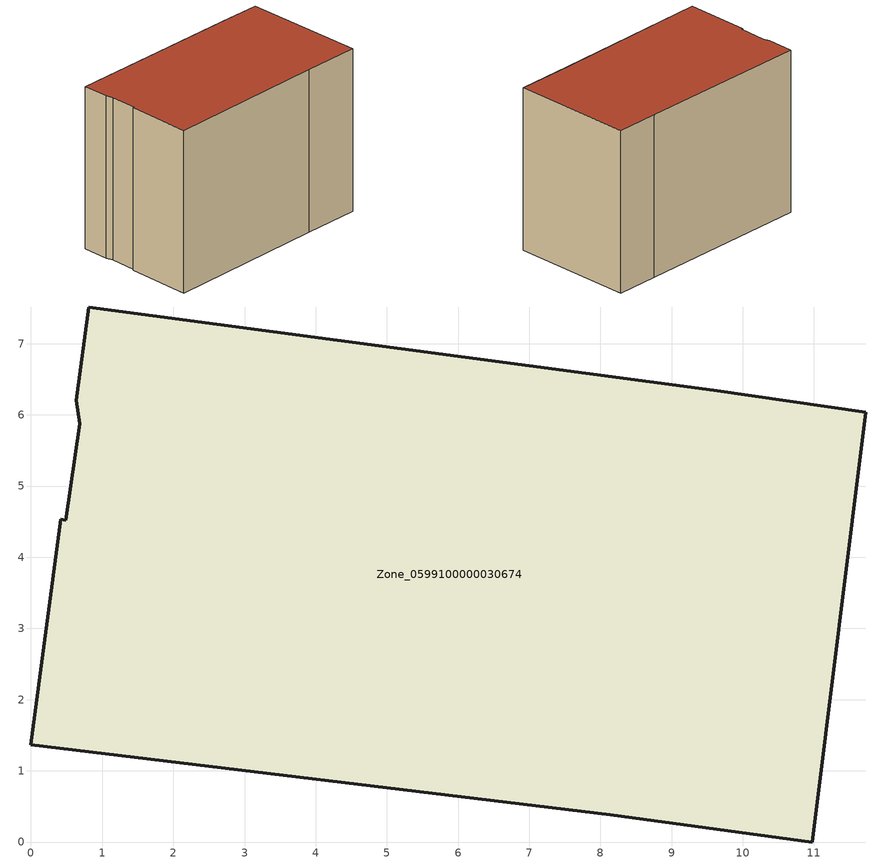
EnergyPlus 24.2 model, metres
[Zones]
Zone_0599100000030674
 floor ground (C_G): 0.81,7.52 9.59,6.35 11.72,6.04 10.98,0 8.14,0.39 0,1.36 0.42,4.54 0.49,4.52 0.69,5.87 0.64,6.21 z0
 wall outside (C_F): 0.49,4.52 0.42,4.54 0,1.36 8.14,0.39 10.98,0 11.72,6.04 9.59,6.35 0.81,7.52 0.64,6.21 0.69,5.87 0.49,4.52 z0:8.26
 roof outside (C_R): 9.59,6.35 0.81,7.52 0.64,6.21 0.69,5.87 0.49,4.52 0.42,4.54 0,1.36 8.14,0.39 10.98,0 11.72,6.04 z8.26
[BUILDING]
Pand.0599100000030674: North Axis=0; Terrain=City; Loads Convergence Tolerance Value=0.04; Temperature Convergence Tolerance Value=0.4; Solar Distribution=FullExterior; Maximum Number of Warmup Days=25; Minimum Number of Warmup Days=1
[Site:Location]
Rotterdam.The.Hague.AP_ZH_NLD Design_Conditions: Latitude=51.96; Longitude=4.45; Time Zone=1; Elevation=-4.5
[SITE:GROUNDTEMPERATURE:BUILDINGSURFACE]
18, 18, 18, 18, 18, 18, 18, 18, 18, 18, 18, 18
[MATERIAL] Thermal Absorptance=0.9; Solar Absorptance=0.7; Visible Absorptance=0.7
Name | Roughness | Thickness | Conductivity | Density | Specific Heat
G.TI.1946-1964 | MediumSmooth | 0.15 | 1 | 540 | 1210
F.TI.1946-1964 | Rough | 0.3 | 0.857143 | 1920 | 840
R.TI.1946-1964 | MediumRough | 0.2 | 0.277778 | 1500 | 1000
[CONSTRUCTION]
C_G: G.TI.1946-1964
C_F: F.TI.1946-1964
C_R: R.TI.1946-1964
[ZONE]
Zone_0599100000030674: Type=1; Multiplier=1; Ceiling Height=Autocalculate; Volume=Autocalculate; Floor Area=autocalculate; Part of Total Floor Area=Yes
[ZONEINFILTRATION:DESIGNFLOWRATE]
Infil_Zone_0599100000030674: Zone or ZoneList or Space or SpaceList=Zone_0599100000030674; Schedule=AlwaysOn; Design Flow Rate Calculation Method=Flow/Area; Flow Rate per Floor Area=0.003; Constant Term Coefficient=1; Temperature Term Coefficient=0; Velocity Term Coefficient=0; Velocity Squared Term Coefficient=0
[HVACTEMPLATE:ZONE:IDEALLOADSAIRSYSTEM]
Zone_0599100000030674: Maximum Heating Supply Air Temperature=50; Minimum Cooling Supply Air Temperature=13; Maximum Heating Supply Air Humidity Ratio=0.0156; Minimum Cooling Supply Air Humidity Ratio=0.0077; Heating Limit=NoLimit; Cooling Limit=NoLimit; Dehumidification Control Type=ConstantSensibleHeatRatio; Cooling Sensible Heat Ratio=0.7; Dehumidification Setpoint=60; Humidification Control Type=None; Humidification Setpoint=30; Outdoor Air Method=None; Outdoor Air Flow Rate per Person=0.00944; Outdoor Air Flow Rate per Zone Floor Area=0; Outdoor Air Flow Rate per Zone=0; Demand Controlled Ventilation Type=None; Outdoor Air Economizer Type=NoEconomizer; Heat Recovery Type=None; Sensible Heat Recovery Effectiveness=0.7; Latent Heat Recovery Effectiveness=0.65
[ZONECONTROL:THERMOSTAT]
ThermostatControl_Zone_0599100000030674: Zone or ZoneList=Zone_0599100000030674; Control Type Schedule=DualSetpointControlType; Control 1=Thermostat_Zone_0599100000030674; Temperature Difference Between Cutout And Setpoint=0
[THERMOSTATSETPOINT:DUALSETPOINT]
Thermostat_Zone_0599100000030674: Heating Setpoint Temperature Schedule=HeatingSetpoint_Zone_0599100000030674; Cooling Setpoint Temperature Schedule=CoolingSetpoint_Zone_0599100000030674
[SCHEDULE:COMPACT]
HeatingSetpoint_Zone_0599100000030674: Through: 12/31, For: AllDays, Until: 24:00, 21
CoolingSetpoint_Zone_0599100000030674: Through: 12/31, For: AllDays, Until: 24:00, 24
DualSetpointControlType: Through: 12/31, For: AllDays, Until: 24:00, 4
AlwaysOn: Through: 12/31, For: AllDays, Until: 24:00, 1
